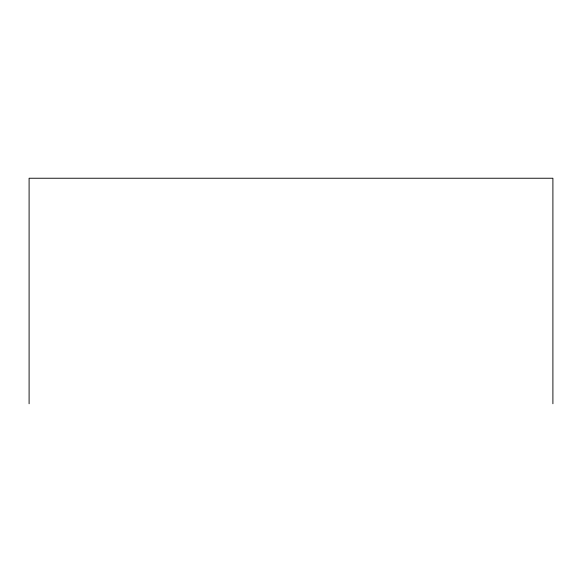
<?xml version="1.0" encoding="UTF-8"?>
<svg xmlns="http://www.w3.org/2000/svg" width="582" height="582" viewBox="0 0 582 582"><rect width="100%" height="100%" fill="white"/><g stroke="black" fill="none" stroke-linecap="round" stroke-linejoin="round"><path stroke-width="0.87" d="M552.9 403.763L552.9 178.238L29.1 178.238L29.1 403.763"/></g></svg>
